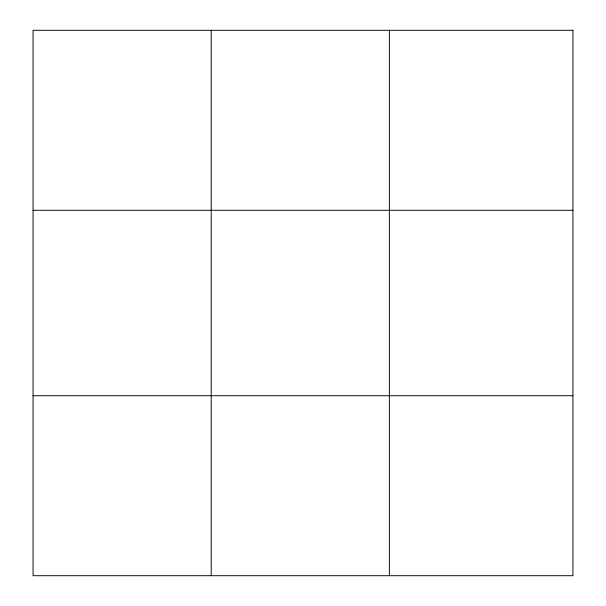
<?xml version="1.0" encoding="UTF-8"?>
<svg xmlns="http://www.w3.org/2000/svg" width="606" height="606" viewBox="0 0 606 606"><rect width="100%" height="100%" fill="white"/><g stroke="black" fill="none" stroke-linecap="round" stroke-linejoin="round"><path stroke-width="0.91" d="M211.221 30.3L211.221 575.7M389.378 30.3L389.378 575.7M33.065 210.282L572.935 210.282M33.065 395.718L572.935 395.718M572.935 30.3L572.935 575.7L33.065 575.7L33.065 30.3L572.935 30.3"/></g></svg>
